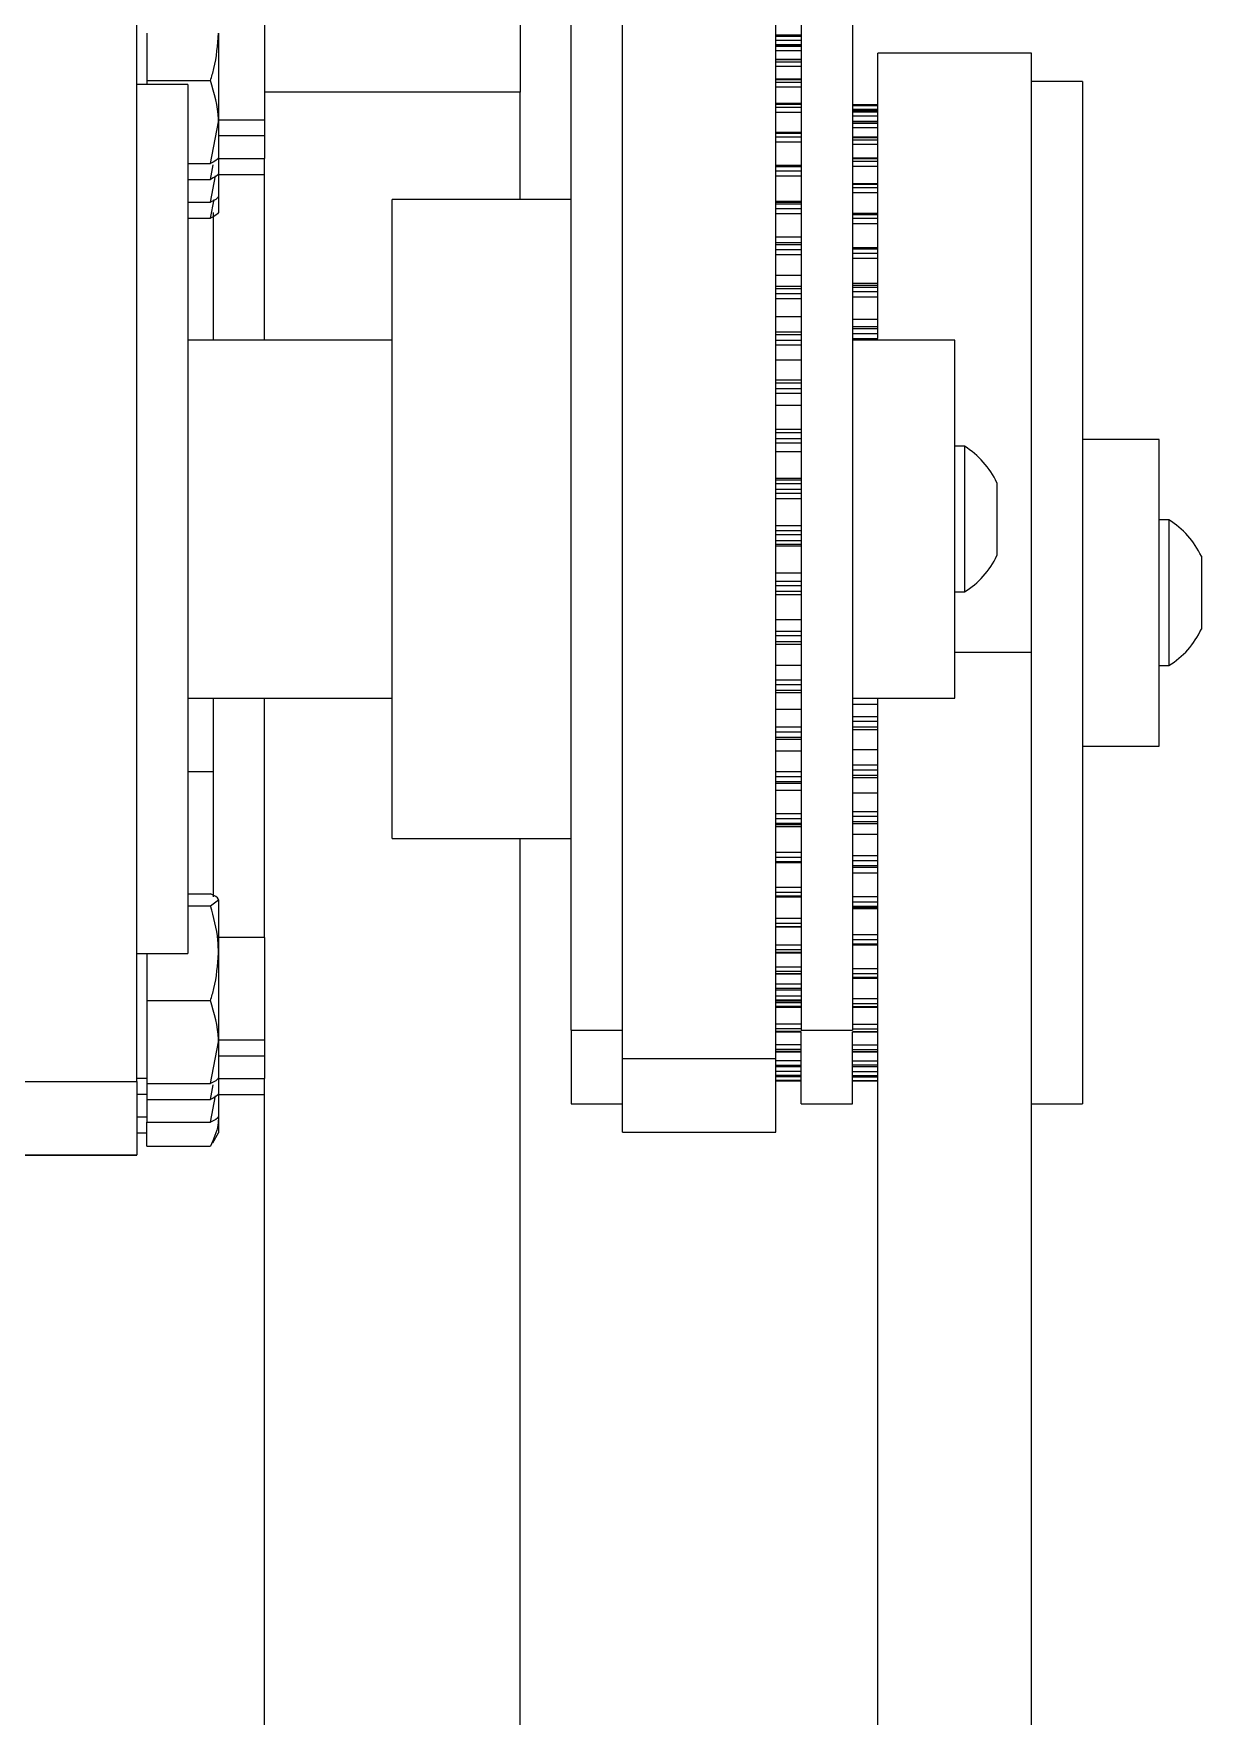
# Model space of a CAD drawing. Header units: millimetres. Extents: x -117 to 822, y -67 to 297.
# Drawn here: x 115.32 to 126.74, y 245.8 to 262.26 of the extents above; entities that cross this region are included whole.
import ezdxf

# ---------------------------------------------------------------- set-up
doc = ezdxf.new("R2010")
doc.units = ezdxf.units.MM

msp = doc.modelspace()

# ---------------------------------------------------------------- linework, layer by layer
at = {"color": 7, "linetype": 'Continuous', "lineweight": 25}
for p, q in [((116.3274, 252.0107), (116.3274, 263.0101)), ((121.0774, 252.2332), (121.0774, 262.7876)), ((122.5774, 252.2332), (122.5774, 262.7876)), ((120.0774, 262.54), (120.0774, 261.6853)), ((117.5774, 262.4168), (117.5774, 261.9242)), ((120.5774, 252.5101), (120.5774, 262.5101)), ((122.8274, 262.5101), (122.8274, 257.5844)), ((123.3274, 262.5101), (123.3274, 257.5844)), ((116.4274, 262.264), (116.4274, 261.8002)), ((117.1274, 262.264), (117.1274, 261.3948)), ((122.8274, 262.2431), (122.5774, 262.2431)), ((122.8274, 262.1501), (122.5774, 262.1501)), ((125.0774, 262.0675), (123.5774, 262.0675)), ((123.5774, 259.2766), (123.5774, 262.0675)), ((125.0774, 256.2078), (125.0774, 262.0675)), ((117.5774, 261.9242), (117.5774, 261.4168)), ((122.8274, 262.0067), (122.5774, 262.0067)), ((116.8274, 261.7601), (116.3274, 261.7601)), ((116.4274, 261.8002), (116.4274, 261.7601)), ((116.4274, 261.8002), (117.0492, 261.8002)), ((116.8274, 261.7601), (116.8274, 253.2601)), ((122.8274, 261.8145), (122.5774, 261.8145)), ((125.5774, 261.79), (125.0774, 261.79)), ((125.5774, 261.79), (125.5774, 260.0973)), ((120.0774, 261.6853), (117.5774, 261.6853)), ((120.0774, 260.6351), (120.0774, 261.6853)), ((122.8274, 261.5755), (122.5774, 261.5755)), ((123.5774, 261.5637), (123.3274, 261.5637)), ((123.5774, 261.5592), (123.3274, 261.5592)), ((117.0492, 260.9894), (117.1274, 261.3948)), ((117.1274, 261.4168), (117.5774, 261.4168)), ((117.1274, 261.3948), (117.1274, 261.0419)), ((117.5774, 261.4168), (117.5774, 261.2609)), ((123.5774, 261.5053), (123.3274, 261.5053)), ((123.5774, 261.4001), (123.3274, 261.4001)), ((117.1274, 261.2609), (117.5774, 261.2609)), ((117.5774, 261.2609), (117.5774, 261.0382)), ((122.8274, 261.2924), (122.5774, 261.2924)), ((123.5774, 261.2448), (123.3274, 261.2448)), ((117.1274, 261.0477), (117.1274, 260.886)), ((117.1274, 261.0382), (117.5774, 261.0382)), ((117.5774, 259.2601), (117.5774, 261.0382)), ((123.5774, 261.0412), (123.3274, 261.0412)), ((116.8274, 260.9894), (117.0492, 260.9894)), ((117.0492, 260.8335), (117.0763, 260.9742)), ((117.1274, 260.8918), (117.1274, 260.6633)), ((117.1274, 260.8823), (117.5774, 260.8823)), ((122.8274, 260.9682), (122.5774, 260.9682)), ((116.8274, 260.8335), (117.0492, 260.8335)), ((117.0492, 260.6107), (117.0988, 260.868)), ((123.5774, 260.7913), (123.3274, 260.7913)), ((116.8274, 260.6107), (117.0492, 260.6107)), ((117.0492, 260.4548), (117.0839, 260.6349)), ((117.1274, 260.669), (117.1274, 260.5074)), ((120.5774, 260.6351), (118.8274, 260.6351)), ((118.8274, 254.3851), (118.8274, 260.6351)), ((122.8274, 260.616), (122.5774, 260.616)), ((122.8274, 260.6066), (122.5774, 260.6066)), ((116.8274, 260.4548), (117.0492, 260.4548)), ((117.0774, 259.2601), (117.0774, 260.5106)), ((123.5774, 260.4981), (123.3274, 260.4981)), ((122.8274, 260.2693), (122.5774, 260.2693)), ((122.8274, 260.2114), (122.5774, 260.2114)), ((123.5774, 260.1646), (123.3274, 260.1646)), ((125.5774, 260.0973), (125.5774, 251.79)), ((122.8274, 259.8923), (122.5774, 259.8923)), ((122.8274, 259.7871), (122.5774, 259.7871)), ((123.5774, 259.8157), (123.3274, 259.8157)), ((123.5774, 259.7945), (123.3274, 259.7945)), ((122.8274, 259.4893), (122.5774, 259.4893)), ((123.5774, 259.4613), (123.3274, 259.4613)), ((123.5774, 259.392), (123.3274, 259.392)), ((118.8274, 259.2601), (116.8274, 259.2601)), ((122.8274, 259.3382), (122.5774, 259.3382)), ((124.3274, 259.2601), (123.3274, 259.2601)), ((124.3274, 255.7601), (124.3274, 259.2601)), ((122.8274, 259.0645), (122.5774, 259.0645)), ((122.8274, 258.8697), (122.5774, 258.8697)), ((122.8274, 258.6227), (122.5774, 258.6227)), ((122.8274, 258.3868), (122.5774, 258.3868)), ((126.3274, 258.29), (125.5774, 258.29)), ((126.3274, 255.4219), (126.3274, 258.29)), ((122.8274, 258.1688), (122.5774, 258.1688)), ((124.4224, 258.2226), (124.3274, 258.2226)), ((124.4224, 258.2226), (124.4224, 256.7976)), ((122.8274, 257.9071), (122.5774, 257.9071)), ((124.7399, 257.8664), (124.7399, 257.1539)), ((122.8274, 257.7076), (122.5774, 257.7076)), ((122.8274, 257.5844), (122.8274, 252.5101)), ((123.3274, 257.5844), (123.3274, 252.5101)), ((122.8274, 257.4441), (122.5774, 257.4441)), ((126.4224, 257.5025), (126.3274, 257.5025)), ((126.4224, 257.5025), (126.4224, 256.0775)), ((122.8274, 257.2442), (122.5774, 257.2442)), ((126.7399, 257.1462), (126.7399, 256.4337)), ((122.8274, 256.9818), (122.5774, 256.9818)), ((122.5774, 256.7724), (122.8274, 256.7724)), ((124.3274, 256.7976), (124.4224, 256.7976)), ((122.8274, 256.5252), (122.5774, 256.5252)), ((122.5774, 256.2862), (122.8274, 256.2862)), ((125.0774, 231.521), (125.0774, 256.2078)), ((122.8274, 256.0795), (122.5774, 256.0795)), ((126.3274, 256.0775), (126.4224, 256.0775)), ((122.5774, 255.8131), (122.8274, 255.8131)), ((116.8274, 255.7601), (118.8274, 255.7601)), ((117.0774, 253.817), (117.0774, 255.7601)), ((117.5774, 253.4178), (117.5774, 255.7601)), ((122.8274, 255.6494), (122.5774, 255.6494)), ((123.3274, 255.7601), (124.3274, 255.7601)), ((123.5774, 255.697), (123.3274, 255.697)), ((123.5774, 227.1038), (123.5774, 255.7601)), ((123.3274, 255.4512), (123.5774, 255.4512)), ((122.5774, 255.3582), (122.8274, 255.3582)), ((125.5774, 255.29), (126.3274, 255.29)), ((126.3274, 255.29), (126.3274, 255.4219)), ((122.8274, 255.2398), (122.5774, 255.2398)), ((123.5774, 255.2546), (123.3274, 255.2546)), ((116.8274, 255.04), (117.0774, 255.04)), ((123.3274, 254.982), (123.5774, 254.982)), ((122.5774, 254.9264), (122.8274, 254.9264)), ((122.8274, 254.855), (122.5774, 254.855)), ((123.5774, 254.829), (123.3274, 254.829)), ((122.5774, 254.5225), (122.8274, 254.5225)), ((122.8274, 254.4992), (122.5774, 254.4992)), ((123.3274, 254.5322), (123.5774, 254.5322)), ((118.8274, 254.3851), (120.5774, 254.3851)), ((120.0774, 240.04), (120.0774, 254.3851)), ((123.5774, 254.4249), (123.3274, 254.4249)), ((122.5774, 254.151), (122.8274, 254.151)), ((123.3274, 254.1067), (123.5774, 254.1067)), ((123.5774, 254.0467), (123.3274, 254.0467)), ((116.8274, 253.8453), (117.0492, 253.8453)), ((122.5774, 253.8158), (122.8274, 253.8158)), ((116.8274, 253.7287), (117.0492, 253.7287)), ((117.0492, 253.7287), (117.1274, 253.787)), ((117.1274, 253.787), (117.1274, 253.265)), ((123.3274, 253.7101), (123.5774, 253.7101)), ((123.5774, 253.6985), (123.3274, 253.6985)), ((122.5774, 253.5207), (122.8274, 253.5207)), ((117.5774, 253.4178), (117.1274, 253.4178)), ((117.5774, 253.4178), (117.5774, 252.9252)), ((123.3274, 253.347), (123.5774, 253.347)), ((116.3274, 253.2601), (116.8274, 253.2601)), ((116.4274, 253.2601), (116.4274, 252.8012)), ((117.1274, 253.265), (117.1274, 252.3958)), ((122.5774, 253.2689), (122.8274, 253.2689)), ((122.5774, 253.0632), (122.8274, 253.0632)), ((123.3274, 253.0211), (123.5774, 253.0211)), ((117.5774, 252.9252), (117.5774, 252.4178)), ((122.5774, 252.9057), (122.8274, 252.9057)), ((116.4274, 252.8012), (116.4274, 252.3958)), ((116.4274, 252.8012), (117.0492, 252.8012)), ((122.5774, 252.7983), (122.8274, 252.7983)), ((122.5774, 252.7421), (122.8274, 252.7421)), ((122.5774, 252.7356), (122.8274, 252.7356)), ((123.3274, 252.7361), (123.5774, 252.7361)), ((120.5774, 252.5101), (121.0774, 252.5101)), ((120.5774, 252.5101), (120.5774, 251.79)), ((122.5774, 252.4951), (122.8274, 252.4951)), ((122.8274, 252.5101), (123.3274, 252.5101)), ((122.8274, 251.79), (122.8274, 252.4959)), ((123.3274, 251.79), (123.3274, 252.4959)), ((123.3274, 252.4951), (123.5774, 252.4951)), ((116.4274, 252.3958), (116.4274, 251.9904)), ((117.0492, 251.9904), (117.1274, 252.3958)), ((117.1274, 252.4178), (117.5774, 252.4178)), ((117.1274, 252.3958), (117.1274, 252.0429)), ((117.5774, 252.4178), (117.5774, 252.2619)), ((117.1274, 252.2619), (117.5774, 252.2619)), ((117.5774, 252.2619), (117.5774, 252.0392)), ((121.0774, 252.2332), (122.5774, 252.2332)), ((121.0774, 251.513), (121.0774, 252.2332)), ((122.5774, 252.3008), (122.8274, 252.3008)), ((122.5774, 251.513), (122.5774, 252.2332)), ((122.5774, 252.1552), (122.8274, 252.1552)), ((123.3274, 252.3008), (123.5774, 252.3008)), ((123.3274, 252.1552), (123.5774, 252.1552)), ((115.0774, 252.0107), (116.3274, 252.0107)), ((116.3274, 252.0428), (116.4274, 252.0428)), ((116.3274, 252.0107), (116.3274, 251.2906)), ((116.4274, 251.9904), (117.0492, 251.9904)), ((116.4274, 251.9904), (116.4274, 251.8345)), ((117.1274, 252.0487), (117.1274, 251.887)), ((117.1274, 252.0392), (117.5774, 252.0392)), ((117.5774, 240.04), (117.5774, 252.0392)), ((122.5774, 252.06), (122.8274, 252.06)), ((122.5774, 252.0162), (122.8274, 252.0162)), ((123.3274, 252.06), (123.5774, 252.06)), ((123.3274, 252.0162), (123.5774, 252.0162)), ((116.3274, 251.8869), (116.4274, 251.8869)), ((116.4274, 251.8345), (116.4274, 251.6117)), ((116.4274, 251.8345), (117.0492, 251.8345)), ((117.0492, 251.8345), (117.0763, 251.9752)), ((117.0492, 251.6117), (117.0988, 251.869)), ((117.1274, 251.8833), (117.5774, 251.8833)), ((117.1274, 251.8833), (117.1274, 251.6643)), ((116.3274, 251.6642), (116.4274, 251.6642)), ((117.1274, 251.6637), (117.1274, 251.5083)), ((120.5774, 251.79), (121.0774, 251.79)), ((122.8274, 251.79), (123.3274, 251.79)), ((125.0774, 251.79), (125.5774, 251.79)), ((116.3274, 251.5083), (116.4274, 251.5083)), ((116.4274, 251.6117), (117.0492, 251.6117)), ((116.4274, 251.3763), (116.4274, 251.6117)), ((117.0712, 251.411), (117.1274, 251.5083)), ((121.0774, 251.513), (122.5774, 251.513)), ((121.0774, 251.5125), (121.0774, 251.513)), ((121.0774, 251.5125), (122.5774, 251.5125)), ((122.5774, 251.5125), (122.5774, 251.513)), ((116.4274, 251.3763), (117.0492, 251.3763)), ((117.0642, 251.415), (117.0492, 251.3763)), ((115.0774, 251.2906), (116.3274, 251.2906)), ((115.0774, 251.29), (116.3274, 251.29)), ((116.3274, 251.29), (116.3274, 251.2906))]:
    msp.add_line(p, q, dxfattribs=at)
at = {"color": 8, "linetype": 'Continuous', "lineweight": 25}
for p, q in [((122.5774, 262.2475), (122.8274, 262.2475)), ((122.5774, 262.2427), (122.8274, 262.2427)), ((122.5774, 262.2345), (122.8274, 262.2345)), ((122.5774, 262.1961), (122.8274, 262.1961)), ((122.5774, 262.149), (122.8274, 262.149)), ((122.5774, 262.1349), (122.8274, 262.1349)), ((122.5774, 262.0933), (122.8274, 262.0933)), ((122.5774, 262.0045), (122.8274, 262.0045)), ((122.5774, 261.9845), (122.8274, 261.9845)), ((122.5774, 261.9403), (122.8274, 261.9403)), ((122.5774, 261.8107), (122.8274, 261.8107)), ((122.5774, 261.7852), (122.8274, 261.7852)), ((122.5774, 261.7388), (122.8274, 261.7388)), ((122.5774, 261.5699), (122.8274, 261.5699)), ((122.5774, 261.539), (122.8274, 261.539)), ((123.3274, 261.5592), (123.5774, 261.5592)), ((123.3274, 261.5555), (123.5774, 261.5555)), ((122.5774, 261.4909), (122.8274, 261.4909)), ((123.3274, 261.5198), (123.5774, 261.5198)), ((123.3274, 261.5048), (123.5774, 261.5048)), ((123.3274, 261.4952), (123.5774, 261.4952)), ((123.3274, 261.4559), (123.5774, 261.4559)), ((123.3274, 261.3988), (123.5774, 261.3988)), ((123.3274, 261.3832), (123.5774, 261.3832)), ((122.5774, 261.2845), (122.8274, 261.2845)), ((122.5774, 261.2487), (122.8274, 261.2487)), ((123.3274, 261.341), (123.5774, 261.341)), ((123.3274, 261.2423), (123.5774, 261.2423)), ((123.3274, 261.221), (123.5774, 261.221)), ((122.5774, 261.1994), (122.8274, 261.1994)), ((123.3274, 261.1762), (123.5774, 261.1762)), ((123.3274, 261.037), (123.5774, 261.037)), ((122.5774, 260.9578), (122.8274, 260.9578)), ((122.5774, 260.9174), (122.8274, 260.9174)), ((123.3274, 261.0102), (123.5774, 261.0102)), ((123.3274, 260.9633), (123.5774, 260.9633)), ((122.5774, 260.8675), (122.8274, 260.8675)), ((123.3274, 260.7852), (123.5774, 260.7852)), ((123.3274, 260.7531), (123.5774, 260.7531)), ((122.5774, 260.5933), (122.8274, 260.5933)), ((122.5774, 260.5488), (122.8274, 260.5488)), ((123.3274, 260.7047), (123.5774, 260.7047)), ((122.5774, 260.4988), (122.8274, 260.4988)), ((123.3274, 260.4896), (123.5774, 260.4896)), ((123.3274, 260.4527), (123.5774, 260.4527)), ((123.3274, 260.4032), (123.5774, 260.4032)), ((122.5774, 260.195), (122.8274, 260.195)), ((122.5774, 260.1468), (122.8274, 260.1468)), ((122.5774, 260.0974), (122.8274, 260.0974)), ((123.3274, 260.1535), (123.5774, 260.1535)), ((123.3274, 260.1121), (123.5774, 260.1121)), ((123.3274, 260.0621), (123.5774, 260.0621)), ((122.5774, 259.7673), (122.8274, 259.7673)), ((123.3274, 259.7805), (123.5774, 259.7805)), ((123.3274, 259.7351), (123.5774, 259.7351)), ((122.5774, 259.716), (122.8274, 259.716)), ((122.5774, 259.6676), (122.8274, 259.6676)), ((123.3274, 259.6852), (123.5774, 259.6852)), ((122.5774, 259.3149), (122.8274, 259.3149)), ((122.5774, 259.2611), (122.8274, 259.2611)), ((123.3274, 259.3748), (123.5774, 259.3748)), ((123.3274, 259.3258), (123.5774, 259.3258)), ((123.3274, 259.2766), (123.5774, 259.2766)), ((122.5774, 259.2142), (122.8274, 259.2142)), ((122.5774, 258.8427), (122.8274, 258.8427)), ((122.5774, 258.7869), (122.8274, 258.7869)), ((122.5774, 258.7421), (122.8274, 258.7421)), ((122.5774, 258.3559), (122.8274, 258.3559)), ((122.5774, 258.2988), (122.8274, 258.2988)), ((122.5774, 258.2565), (122.8274, 258.2565)), ((122.5774, 257.8946), (122.8274, 257.8946)), ((122.5774, 257.8598), (122.8274, 257.8598)), ((122.5774, 257.802), (122.8274, 257.802)), ((122.5774, 257.7628), (122.8274, 257.7628)), ((122.5774, 257.3982), (122.8274, 257.3982)), ((122.5774, 257.36), (122.8274, 257.36)), ((122.5774, 257.302), (122.8274, 257.302)), ((122.5774, 257.2662), (122.8274, 257.2662)), ((122.5774, 256.9031), (122.8274, 256.9031)), ((122.5774, 256.8617), (122.8274, 256.8617)), ((122.5774, 256.8043), (122.8274, 256.8043)), ((122.5774, 256.4147), (122.8274, 256.4147)), ((122.5774, 256.3706), (122.8274, 256.3706)), ((122.5774, 256.3144), (122.8274, 256.3144)), ((124.3274, 256.2078), (125.0774, 256.2078)), ((122.5774, 255.9382), (122.8274, 255.9382)), ((122.5774, 255.8919), (122.8274, 255.8919)), ((122.5774, 255.8375), (122.8274, 255.8375)), ((122.5774, 255.479), (122.8274, 255.479)), ((123.3274, 255.579), (123.5774, 255.579)), ((123.3274, 255.5343), (123.5774, 255.5343)), ((123.3274, 255.4784), (123.5774, 255.4784)), ((122.5774, 255.431), (122.8274, 255.431)), ((122.5774, 255.3789), (122.8274, 255.3789)), ((122.5774, 255.0421), (122.8274, 255.0421)), ((122.5774, 254.9928), (122.8274, 254.9928)), ((123.3274, 255.1062), (123.5774, 255.1062)), ((123.3274, 255.0594), (123.5774, 255.0594)), ((123.3274, 255.0055), (123.5774, 255.0055)), ((122.5774, 254.9438), (122.8274, 254.9438)), ((122.5774, 254.6321), (122.8274, 254.6321)), ((123.3274, 254.6518), (123.5774, 254.6518)), ((122.5774, 254.5823), (122.8274, 254.5823)), ((122.5774, 254.5367), (122.8274, 254.5367)), ((123.3274, 254.6035), (123.5774, 254.6035)), ((123.3274, 254.5521), (123.5774, 254.5521)), ((122.5774, 254.2537), (122.8274, 254.2537)), ((122.5774, 254.2038), (122.8274, 254.2038)), ((122.5774, 254.1622), (122.8274, 254.1622)), ((123.3274, 254.2209), (123.5774, 254.2209)), ((123.3274, 254.1715), (123.5774, 254.1715)), ((123.3274, 254.1232), (123.5774, 254.1232)), ((122.5774, 253.911), (122.8274, 253.911)), ((122.5774, 253.8615), (122.8274, 253.8615)), ((122.5774, 253.8244), (122.8274, 253.8244)), ((123.3274, 253.8182), (123.5774, 253.8182)), ((123.3274, 253.7683), (123.5774, 253.7683)), ((123.3274, 253.7236), (123.5774, 253.7236)), ((122.5774, 253.6077), (122.8274, 253.6077)), ((122.5774, 253.5592), (122.8274, 253.5592)), ((122.5774, 253.5269), (122.8274, 253.5269)), ((122.5774, 253.3472), (122.8274, 253.3472)), ((123.3274, 253.448), (123.5774, 253.448)), ((123.3274, 253.3981), (123.5774, 253.3981)), ((123.3274, 253.3575), (123.5774, 253.3575)), ((122.5774, 253.3002), (122.8274, 253.3002)), ((122.5774, 253.2731), (122.8274, 253.2731)), ((122.5774, 253.1322), (122.8274, 253.1322)), ((122.5774, 253.0874), (122.8274, 253.0874)), ((122.5774, 253.0658), (122.8274, 253.0658)), ((123.3274, 253.1144), (123.5774, 253.1144)), ((123.3274, 253.0651), (123.5774, 253.0651)), ((123.3274, 253.0291), (123.5774, 253.0291)), ((122.5774, 252.9653), (122.8274, 252.9653)), ((122.5774, 252.9229), (122.8274, 252.9229)), ((122.5774, 252.9071), (122.8274, 252.9071)), ((122.5774, 252.8481), (122.8274, 252.8481)), ((122.5774, 252.8088), (122.8274, 252.8088)), ((123.3274, 252.821), (123.5774, 252.821)), ((122.5774, 252.7988), (122.8274, 252.7988)), ((122.5774, 252.782), (122.8274, 252.782)), ((122.5774, 252.7461), (122.8274, 252.7461)), ((122.5774, 252.7422), (122.8274, 252.7422)), ((123.3274, 252.7729), (123.5774, 252.7729)), ((123.3274, 252.7418), (123.5774, 252.7418)), ((122.8274, 252.5712), (122.5774, 252.5712)), ((122.8274, 252.5247), (122.5774, 252.5247)), ((122.8274, 252.4989), (122.5774, 252.4989)), ((123.3274, 252.5712), (123.5774, 252.5712)), ((123.3274, 252.5247), (123.5774, 252.5247)), ((123.3274, 252.4989), (123.5774, 252.4989)), ((122.8274, 252.3676), (122.5774, 252.3676)), ((122.8274, 252.3233), (122.5774, 252.3233)), ((123.3274, 252.3676), (123.5774, 252.3676)), ((123.3274, 252.3233), (123.5774, 252.3233)), ((122.8274, 252.303), (122.5774, 252.303)), ((122.8274, 252.2124), (122.5774, 252.2124)), ((122.5774, 252.1708), (122.8274, 252.1708)), ((122.8274, 252.1563), (122.5774, 252.1563)), ((123.3274, 252.303), (123.5774, 252.303)), ((123.3274, 252.2124), (123.5774, 252.2124)), ((123.5774, 252.1708), (123.3274, 252.1708)), ((123.3274, 252.1563), (123.5774, 252.1563)), ((122.8274, 252.1074), (122.5774, 252.1074)), ((122.8274, 252.0689), (122.5774, 252.0689)), ((122.8274, 252.0604), (122.5774, 252.0604)), ((122.8274, 252.0537), (122.5774, 252.0537)), ((122.8274, 252.0187), (122.5774, 252.0187)), ((122.8274, 252.0162), (122.5774, 252.0162)), ((123.3274, 252.1074), (123.5774, 252.1074)), ((123.3274, 252.0689), (123.5774, 252.0689)), ((123.3274, 252.0604), (123.5774, 252.0604)), ((123.3274, 252.0537), (123.5774, 252.0537)), ((123.3274, 252.0187), (123.5774, 252.0187)), ((123.3274, 252.0162), (123.5774, 252.0162))]:
    msp.add_line(p, q, dxfattribs=at)
at = {"color": 7, "linetype": 'Continuous', "lineweight": 25}
for centre, start, end in [((123.9815, 257.5101), 25.1629, 58.25374), ((125.9815, 256.79), 25.1629, 58.25374), ((123.9815, 257.5101), 301.74626, 334.8371), ((125.9815, 256.79), 301.74626, 334.8371)]:
    msp.add_arc(centre, 0.8379, start, end, dxfattribs=at)
for points, knots in [([(117.0492, 261.8002), (117.061, 261.8392), (117.1068, 261.9903), (117.1186, 262.1474), (117.1274, 262.264)], [0, 0, 0, 0, 0.2575513, 1, 1, 1, 1]), ([(117.1274, 261.3948), (117.1273, 261.4044), (117.1262, 261.5413), (117.0863, 261.6755), (117.0492, 261.8002)], [0, 0, 0, 0, 0.0701742, 1, 1, 1, 1]), ([(117.1274, 261.0477), (117.1273, 261.0463), (117.1262, 261.0266), (117.0863, 261.0073), (117.0492, 260.9894)], [0, 0, 0, 0, 0.0701742, 1, 1, 1, 1]), ([(117.1274, 260.8918), (117.1273, 260.8904), (117.1262, 260.8707), (117.0863, 260.8514), (117.0492, 260.8335)], [0, 0, 0, 0, 0.0701742, 1, 1, 1, 1]), ([(117.1274, 260.669), (117.1273, 260.6676), (117.1262, 260.648), (117.0863, 260.6287), (117.0492, 260.6107)], [0, 0, 0, 0, 0.0701742, 1, 1, 1, 1]), ([(117.1274, 260.5131), (117.1273, 260.5117), (117.1262, 260.4921), (117.0863, 260.4728), (117.0492, 260.4548)], [0, 0, 0, 0, 0.0701742, 1, 1, 1, 1]), ([(117.1274, 253.787), (117.1273, 253.7884), (117.1262, 253.808), (117.0863, 253.8273), (117.0492, 253.8453)], [0, 0, 0, 0, 0.0701742, 1, 1, 1, 1]), ([(117.1274, 253.265), (117.1262, 253.3071), (117.1219, 253.4641), (117.0799, 253.6169), (117.0492, 253.7287)], [0, 0, 0, 0, 0.2686336, 1, 1, 1, 1]), ([(117.0492, 252.8012), (117.061, 252.8402), (117.1068, 252.9913), (117.1186, 253.1484), (117.1274, 253.265)], [0, 0, 0, 0, 0.25755135, 1, 1, 1, 1]), ([(117.1274, 252.3958), (117.1273, 252.4054), (117.1262, 252.5423), (117.0863, 252.6765), (117.0492, 252.8012)], [0, 0, 0, 0, 0.0701742, 1, 1, 1, 1]), ([(117.1274, 252.0487), (117.1273, 252.0473), (117.1262, 252.0276), (117.0863, 252.0083), (117.0492, 251.9904)], [0, 0, 0, 0, 0.0701742, 1, 1, 1, 1]), ([(117.1274, 251.8928), (117.1273, 251.8914), (117.1262, 251.8717), (117.0863, 251.8524), (117.0492, 251.8345)], [0, 0, 0, 0, 0.0701742, 1, 1, 1, 1]), ([(117.1274, 251.67), (117.1273, 251.6686), (117.1262, 251.649), (117.0863, 251.6297), (117.0492, 251.6117)], [0, 0, 0, 0, 0.0701742, 1, 1, 1, 1]), ([(117.1274, 251.6637), (117.1262, 251.6376), (117.1219, 251.5403), (117.0799, 251.4456), (117.0492, 251.3763)], [0, 0, 0, 0, 0.2686336, 1, 1, 1, 1])]:
    msp.add_open_spline(points, degree=3, knots=knots, dxfattribs=at)

doc.saveas('drawing.dxf')
